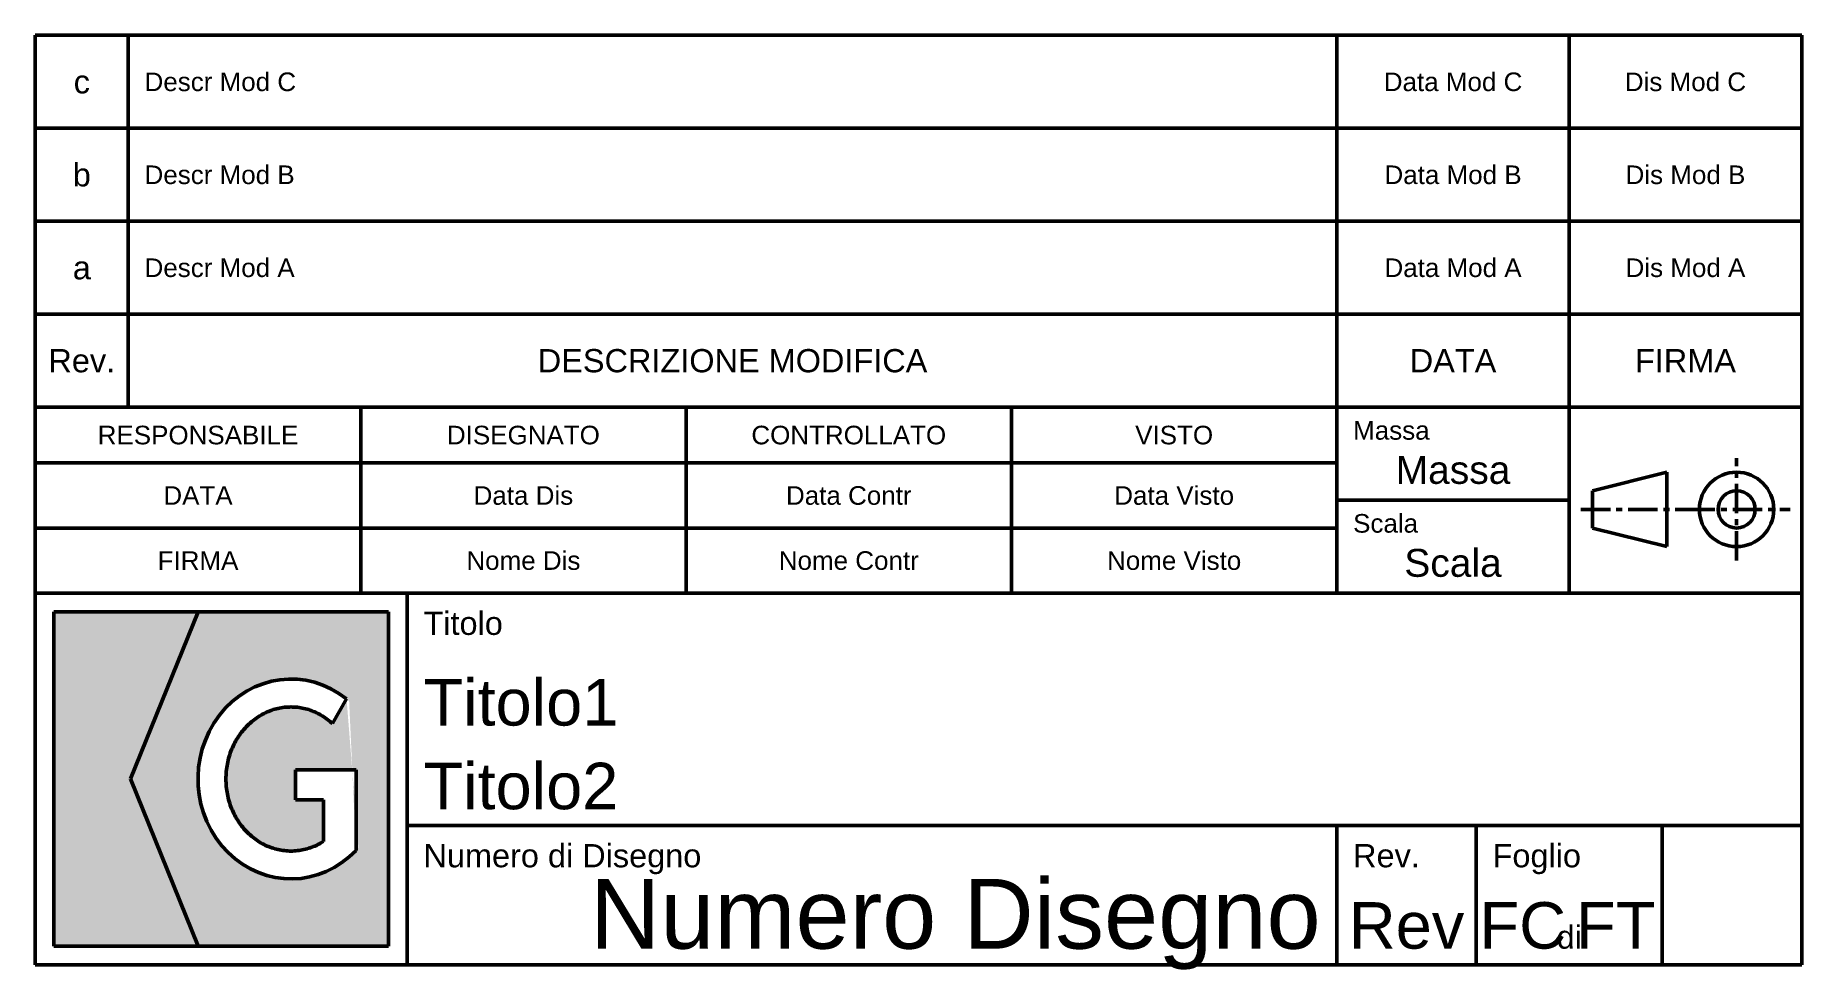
# Model space of a CAD drawing. Header units: millimetres. Extents: x -190 to 0, y -1 to 100.
import ezdxf
from ezdxf.enums import TextEntityAlignment as Align

# ---------------------------------------------------------------- set-up
doc = ezdxf.new("R2010")
doc.units = ezdxf.units.MM
doc.linetypes.add('CENTER', pattern=[50.8, 31.75, -6.35, 6.35, -6.35])
doc.layers.add('Cartiglio', color=7, linetype='Continuous', lineweight=50)
doc.styles.get("Standard").update_dxf_attribs({"font": 'arial.ttf'})

msp = doc.modelspace()

# ---------------------------------------------------------------- hatches: boundary and pattern name
at = {"layer": 'Cartiglio'}
h = msp.add_hatch(color=256, dxfattribs=at)
h.set_gradient(color1=(142, 217, 0), rotation=90, one_color=1, name='INVCYLINDER')
h.paths.add_polyline_path([(-172.5, 2), (-179.75, 20), (-172.5, 38), (-188, 38), (-188, 2)])
h = msp.add_hatch(color=256, dxfattribs=at)
h.set_gradient(color1=(74, 74, 74), rotation=90, one_color=1, name='INVCYLINDER')
h.paths.add_polyline_path([(-152, 2), (-152, 38), (-172.5, 38), (-179.75, 20), (-172.5, 2)])
edge = h.paths.add_edge_path(flags=16)
edge.add_ellipse((-162.5, 20), major_axis=(0, -10.75), ratio=0.930233, start_angle=-216.6999, end_angle=44.427, ccw=False)
edge.add_line((-156.52, 28.62), (-158.05, 25.98))
edge.add_spline(control_points=[(-158.05, 25.98), (-158.11, 26.03), (-158.36, 26.25), (-158.82, 26.6), (-159.44, 26.98), (-160.09, 27.29), (-160.76, 27.52), (-161.45, 27.68), (-162.15, 27.75), (-162.85, 27.75), (-163.55, 27.68), (-164.24, 27.52), (-164.91, 27.29), (-165.56, 26.98), (-166.18, 26.6), (-166.77, 26.15), (-167.32, 25.63), (-167.82, 25.05), (-168.27, 24.41), (-168.65, 23.72), (-168.97, 22.99), (-169.22, 22.22), (-169.39, 21.43), (-169.49, 20.61), (-169.51, 19.79), (-169.45, 18.98), (-169.32, 18.17), (-169.1, 17.39), (-168.82, 16.64), (-168.47, 15.93), (-168.05, 15.26), (-167.58, 14.65), (-167.05, 14.1), (-166.48, 13.61), (-165.88, 13.2), (-165.24, 12.85), (-164.57, 12.59), (-163.89, 12.39), (-163.2, 12.28), (-162.73, 12.25), (-162.5, 12.25)], knot_values=[18.269116, 18.269116, 18.269116, 18.269116, 18.521182, 19.261774, 19.990675, 20.709105, 21.418788, 22.121881, 22.820876, 23.518482, 24.217478, 24.92057, 25.630253, 26.348683, 27.077584, 27.818176, 28.571145, 29.336629, 30.114246, 30.903123, 31.701955, 32.50907, 33.322497, 34.140049, 34.959392, 35.778137, 36.593911, 37.404444, 38.207646, 39.001688, 39.785073, 40.556703, 41.315946, 42.062675, 42.797301, 43.520781, 44.234594, 44.940688, 45.641404, 46.339358, 46.339358, 46.339358, 46.339358], degree=3, periodic=0)
edge.add_spline(control_points=[(-162.5, 12.25), (-162.27, 12.25), (-161.8, 12.28), (-161.11, 12.39), (-160.43, 12.59), (-159.76, 12.85), (-159.29, 13.11), (-159.04, 13.26), (-159, 13.29)], knot_values=[0, 0, 0, 0, 0.697954, 1.39867, 2.104765, 2.818577, 3.542057, 3.699749, 3.699749, 3.699749, 3.699749], degree=3, periodic=0)
edge.add_line((-159, 13.29), (-159, 17.75))
edge.add_line((-159, 17.75), (-162, 17.75))
edge.add_line((-162, 17.75), (-162, 21))
edge.add_line((-162, 21), (-155.5, 21))
edge.add_line((-155.5, 21), (-155.5, 12.32))

# ---------------------------------------------------------------- linework, layer by layer
for p, q in [((-190, 0), (-190, 100)), ((-190, 100), (0, 100)), ((-180, 60), (-180, 100)), ((-50, 100), (-50, 40)), ((-25, 40), (-25, 100)), ((0, 100), (0, 0)), ((-190, 90), (0, 90)), ((-190, 80), (0, 80)), ((-190, 70), (0, 70)), ((-190, 60), (0, 60)), ((-155, 40), (-155, 60)), ((-120, 40), (-120, 60)), ((-85, 40), (-85, 60)), ((-190, 54), (-50, 54)), ((-22.5, 51), (-14.5, 53)), ((-14.5, 53), (-14.5, 45)), ((-50, 50), (-25, 50)), ((-22.5, 51), (-22.5, 47)), ((-190, 47), (-50, 47)), ((-22.5, 47), (-14.5, 45)), ((-190, 40), (0, 40)), ((-150, 0), (-150, 40)), ((-152, 38), (-188, 38)), ((-188, 38), (-188, 2)), ((-172.5, 38), (-179.75, 20)), ((-152, 2), (-152, 38)), ((-158.05, 25.98), (-156.52, 28.62)), ((-162, 21), (-155.5, 21)), ((-162, 21), (-162, 17.75)), ((-155.5, 21), (-155.5, 12.32)), ((-179.75, 20), (-172.5, 2)), ((-162, 17.75), (-159, 17.75)), ((-159, 17.75), (-159, 13.29)), ((0, 15), (-150, 15)), ((-50, 15), (-50, 0)), ((-35, 15), (-35, 0)), ((-15, 15), (-15, 0)), ((-188, 2), (-152, 2)), ((0, 0), (-190, 0))]:
    msp.add_line(p, q, dxfattribs=at)
at = {"layer": 'Cartiglio', "color": 3, "linetype": 'CENTER', "ltscale": 0.1}
for p, q in [((-7, 43.5), (-7, 54.5)), ((-23.75, 49), (-12.5, 49)), ((-12.5, 49), (-1.25, 49))]:
    msp.add_line(p, q, dxfattribs=at)
at = {"layer": 'Cartiglio'}
for radius in [4, 2]:
    msp.add_circle((-7, 49), radius, dxfattribs=at)
msp.add_ellipse((-162.5, 20), major_axis=(0, -10.75), ratio=0.930233, start_param=-3.782127, end_param=0.775397, dxfattribs=at)
for points, knots in [([(-158.05, 25.98), (-158.11, 26.03), (-158.36, 26.25), (-158.82, 26.6), (-159.44, 26.98), (-160.09, 27.29), (-160.76, 27.52), (-161.45, 27.68), (-162.15, 27.75), (-162.85, 27.75), (-163.55, 27.68), (-164.24, 27.52), (-164.91, 27.29), (-165.56, 26.98), (-166.18, 26.6), (-166.77, 26.15), (-167.32, 25.63), (-167.82, 25.05), (-168.27, 24.41), (-168.65, 23.72), (-168.97, 22.99), (-169.22, 22.22), (-169.39, 21.43), (-169.49, 20.61), (-169.51, 19.79), (-169.45, 18.98), (-169.32, 18.17), (-169.1, 17.39), (-168.82, 16.64), (-168.47, 15.93), (-168.05, 15.26), (-167.58, 14.65), (-167.05, 14.1), (-166.48, 13.61), (-165.88, 13.2), (-165.24, 12.85), (-164.57, 12.59), (-163.89, 12.39), (-163.2, 12.28), (-162.73, 12.25), (-162.5, 12.25)], [18.269116, 18.269116, 18.269116, 18.269116, 18.521182, 19.261774, 19.990675, 20.709105, 21.418788, 22.121881, 22.820876, 23.518482, 24.217478, 24.92057, 25.630253, 26.348683, 27.077584, 27.818176, 28.571145, 29.336629, 30.114246, 30.903123, 31.701955, 32.50907, 33.322497, 34.140049, 34.959392, 35.778137, 36.593911, 37.404444, 38.207646, 39.001688, 39.785073, 40.556703, 41.315946, 42.062675, 42.797301, 43.520781, 44.234594, 44.940688, 45.641404, 46.339358, 46.339358, 46.339358, 46.339358]), ([(-162.5, 12.25), (-162.27, 12.25), (-161.8, 12.28), (-161.11, 12.39), (-160.43, 12.59), (-159.76, 12.85), (-159.29, 13.11), (-159.04, 13.26), (-159, 13.29)], [0, 0, 0, 0, 0.697954, 1.39867, 2.104765, 2.818577, 3.542057, 3.699749, 3.699749, 3.699749, 3.699749])]:
    msp.add_open_spline(points, degree=3, knots=knots, dxfattribs=at)

# ---------------------------------------------------------------- texts
at = {"layer": 'Cartiglio', "color": 3, "linetype": 'Continuous'}
for s, height, p in [('c', 2.5, (-185, 95)), ('b', 2.5, (-185, 85)), ('a', 2.5, (-185, 75)), ('Rev.', 2.5, (-185, 65)), ('DESCRIZIONE MODIFICA', 2.5, (-115, 65)), ('DATA', 2.5, (-37.5, 65)), ('FIRMA', 2.5, (-12.5, 65)), ('RESPONSABILE', 2, (-172.5, 57)), ('DISEGNATO', 2, (-137.5, 57)), ('CONTROLLATO', 2, (-102.5, 57)), ('VISTO', 2, (-67.5, 57)), ('DATA', 2, (-172.5, 50.5)), ('FIRMA', 2, (-172.5, 43.5))]:
    msp.add_text(s, height=height, dxfattribs=at).set_placement(p, align=Align.MIDDLE_CENTER)
for s, height, p in [('Massa', 2, (-48.25, 56.5)), ('Scala', 2, (-48.25, 46.5)), ('Titolo', 2.5, (-148.25, 35.5)), ('Numero di Disegno', 2.5, (-148.25, 10.5)), ('Rev.', 2.5, (-48.25, 10.5)), ('Foglio', 2.5, (-33.25, 10.5))]:
    msp.add_text(s, height=height, dxfattribs=at).set_placement(p)
msp.add_text('di', height=2.5, dxfattribs=at).set_placement((-25, 1.75), align=Align.CENTER)
at = {"layer": 'Cartiglio', "color": 2, "flags": 8}
for tag, p in [('Descr Mod C', (-178.25, 95)), ('Descr Mod B', (-178.25, 85)), ('Descr Mod A', (-178.25, 75))]:
    msp.add_attdef(tag, text='-', height=2, dxfattribs=at).set_placement(p, align=Align.MIDDLE_LEFT)
for tag, text, p in [('Data Mod C', '-', (-37.5, 95)), ('Dis Mod C', '-', (-12.5, 95)), ('Data Mod B', '-', (-37.5, 85)), ('Dis Mod B', '-', (-12.5, 85)), ('Data Mod A', '-', (-37.5, 75)), ('Dis Mod A', '-', (-12.5, 75)), ('Data Dis', 'GG/MM/AA', (-137.5, 50.5)), ('Data Contr', '-', (-102.5, 50.5)), ('Data Visto', '-', (-67.5, 50.5)), ('Nome Dis', 'LONGO G.', (-137.5, 43.5)), ('Nome Contr', '-', (-102.5, 43.5)), ('Nome Visto', '-', (-67.5, 43.5))]:
    msp.add_attdef(tag, text=text, height=2, dxfattribs=at).set_placement(p, align=Align.MIDDLE_CENTER)
for tag, text, height, p in [('Massa', '-', 3, (-37.5, 51.75)), ('Scala', '1:1', 3, (-37.5, 41.75)), ('Rev', '0', 5, (-42.5, 1.75)), ('FC', '1', 5, (-30, 1.75)), ('FT', '1', 5, (-20, 1.75))]:
    msp.add_attdef(tag, text=text, height=height, dxfattribs=at).set_placement(p, align=Align.CENTER)
for tag, p in [('Titolo1', (-148.25, 25.75)), ('Titolo2', (-148.25, 16.75))]:
    msp.add_attdef(tag, p, '-', height=5, dxfattribs=at)
msp.add_attdef('Numero Disegno', text='A.xxxyyy.AA', height=7.5, dxfattribs=at).set_placement((-51.74, 1.75), align=Align.RIGHT)

doc.saveas('drawing.dxf')
